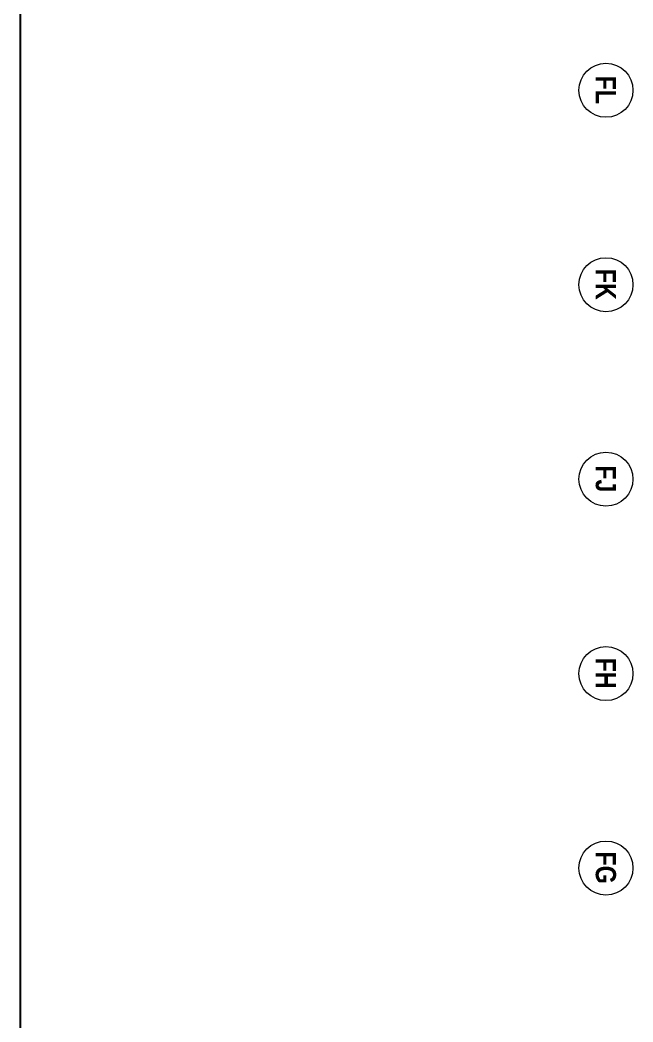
# Model space of a CAD drawing. Extents: x -15449 to 527173, y -170839 to 146543.
# Drawn here: x 171314 to 194020, y -105650 to -68550 of the extents above; entities that cross this region are included whole.
import ezdxf

# ---------------------------------------------------------------- set-up
doc = ezdxf.new("R2010")
doc.units = 0
doc.header["$LTSCALE"] = 8
doc.layers.add('1', color=1, linetype='CONTINUOUS')
doc.layers.add('A-_ANOTGRID_E', color=7, linetype='CONTINUOUS', lineweight=9)
doc.styles.add('Arial Narrow_B', font='ARIALNB.TTF', dxfattribs={"height": 750})

# ---------------------------------------------------------------- blocks, each defined once
blk = doc.blocks.new('Grid - 4 mm Dia-18759-PH1 LEVEL 3 - PROBE')
at = {"layer": 'A-_ANOTGRID_E', "color": 253, "true_color": 0xaaaaaa}
blk.add_circle((0, 0), 4, dxfattribs=at)

msp = doc.modelspace()

# ---------------------------------------------------------------- linework, layer by layer
at = {"layer": '1'}
msp.add_lwpolyline([(368682, -22338), (171314.1998, -22338), (171314.1998, -160078), (368682, -160078)], close=True, dxfattribs=at)

# ---------------------------------------------------------------- block references
at = {"layer": 'A-_ANOTGRID_E', "color": 254, "lineweight": 5, "true_color": 0xd4d4d4, "xscale": 249.9999999999999, "yscale": 249.9999999999999, "zscale": 249.9999999999999, "rotation": 270}
for p in [(193020.0339, -71149.8189), (193020.0339, -78349.8189), (193020.0339, -85549.8189), (193020.0339, -92749.8189), (193020.0339, -99949.8189)]:
    msp.add_blockref('Grid - 4 mm Dia-18759-PH1 LEVEL 3 - PROBE', p, dxfattribs=at)

# ---------------------------------------------------------------- texts
at = {"layer": 'A-_ANOTGRID_E', "color": 253, "true_color": 0xaaaaaa, "char_height": 750, "attachment_point": 1, "rotation": 270, "style": 'Arial Narrow_B'}
for s, insert, width in [('FL', (193391.3976, -70612.0137), 1282.7), ('FK', (193391.3976, -77762.0137), 1402.953125), ('FJ', (193391.3976, -85037.0137), 1222.573437), ('FH', (193391.3976, -92162.0137), 1402.953125), ('FG', (193391.3976, -99337.0137), 1463.079687)]:
    msp.add_mtext(s, dxfattribs=dict(at, insert=insert, width=width))

doc.saveas('drawing.dxf')
